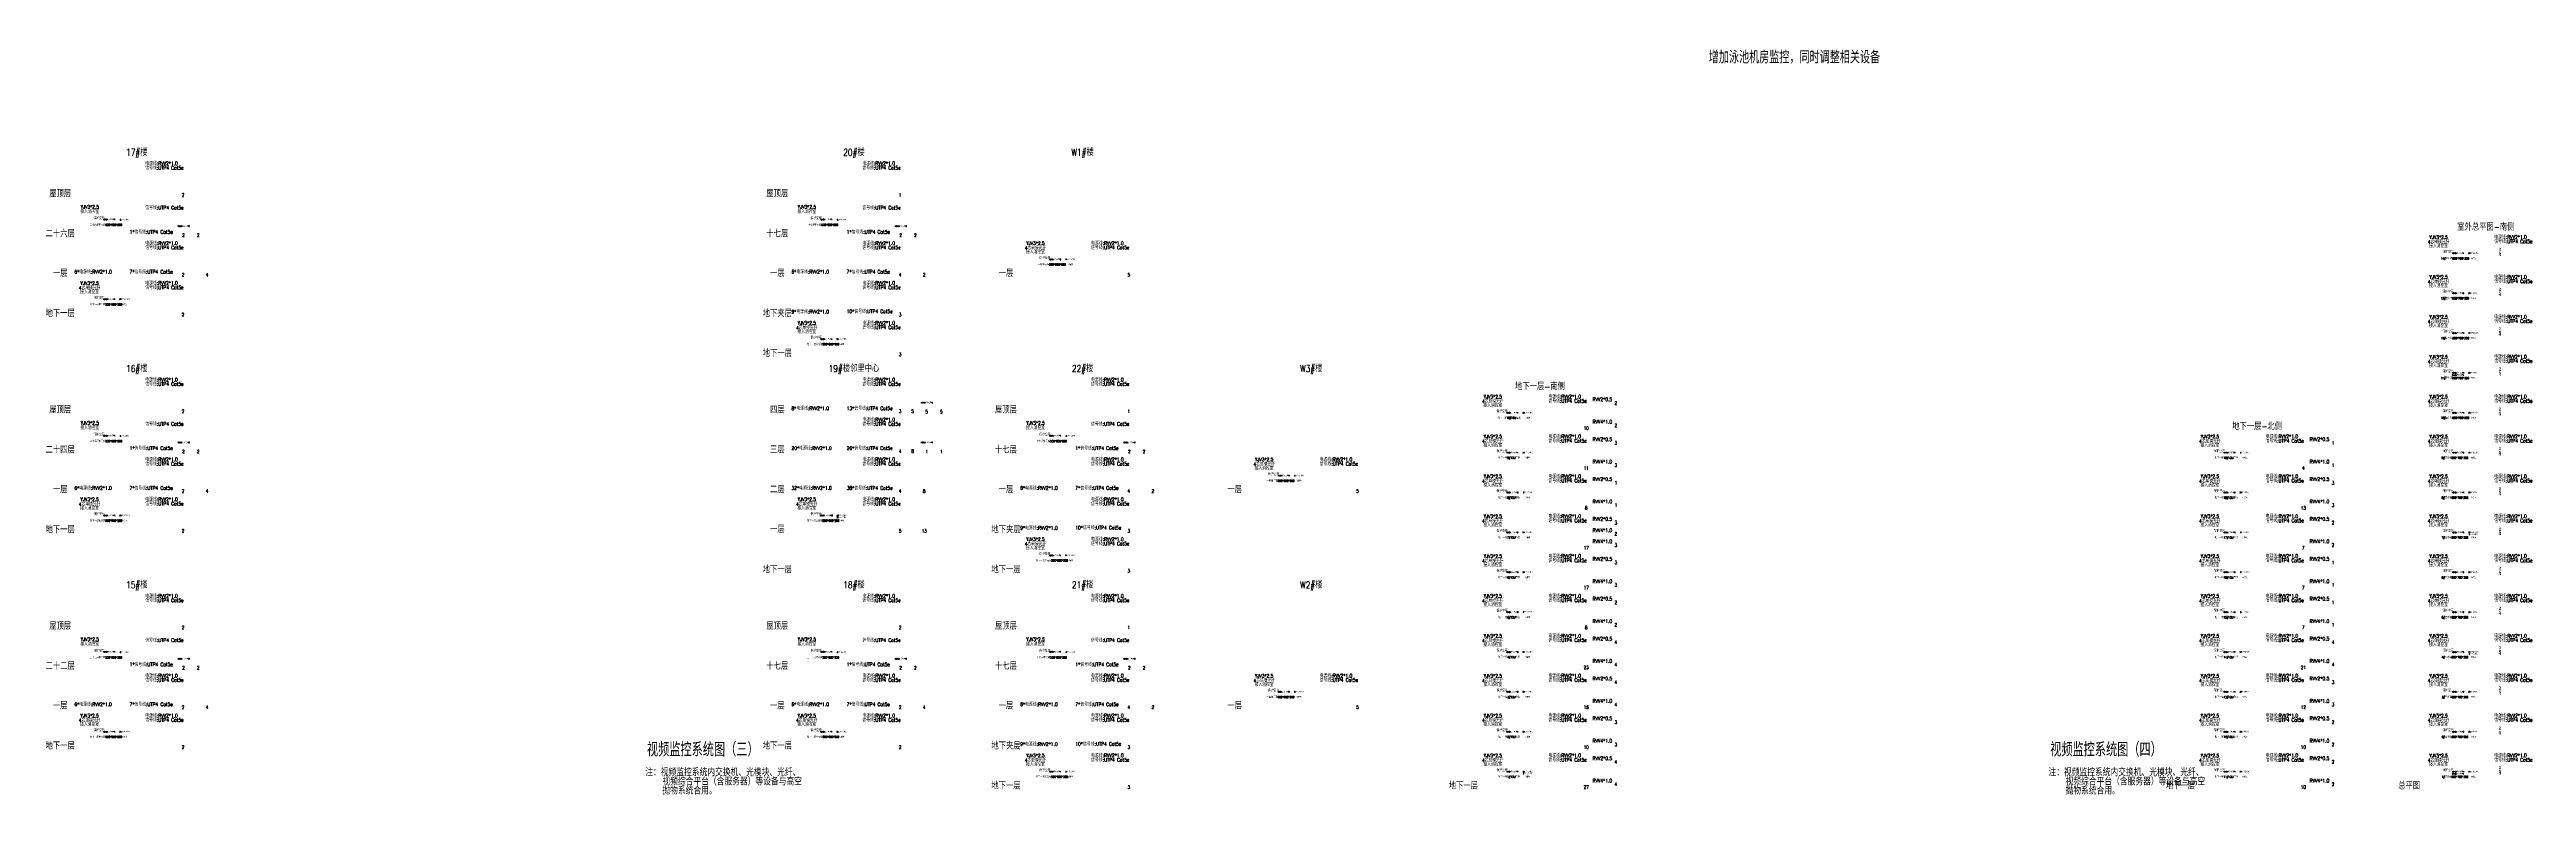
# Model space of a CAD drawing. Extents: x 2114868 to 5528286, y 1846921 to 2016792.
# Drawn here: x 2545058 to 2761413, y 1846921 to 1912030 of the extents above; entities that cross this region are included whole.
import ezdxf
from ezdxf.enums import TextEntityAlignment as Align

# ---------------------------------------------------------------- set-up
doc = ezdxf.new("R2010")
doc.units = 0
doc.header["$LTSCALE"] = 1000
doc.header["$MEASUREMENT"] = 0
for name, color, linetype in [('PUB_TITLE', 4, 'Continuous'), ('T-EQUP-LIST-PLAN', 3, 'Continuous'), ('智能化', 7, 'Continuous')]:
    doc.layers.add(name, color=color, linetype=linetype)
doc.layers.add('修改（不打印）', color=6, linetype='Continuous', plot=False)
doc.layers.add('弱电', color=7, linetype='Continuous', lineweight=13)
doc.styles.add('_TEL_DIM', font='SIMPLEX', dxfattribs={"width": 0.8, "height": 3.5, "bigfont": 'HZTXT'})
doc.styles.add('HZTXT', font='SIMPLEX.shx', dxfattribs={"width": 0.8, "height": 2500, "bigfont": 'HZTXT.shx'})

msp = doc.modelspace()

# ---------------------------------------------------------------- texts
at = {"layer": 'PUB_TITLE', "style": 'HZTXT', "width": 0.8}
for s, p in [('视频监控系统图（三）', (2597245, 1850241)), ('视频监控系统图（四）', (2719810, 1850241))]:
    msp.add_text(s, height=1218.8, dxfattribs=at).set_placement(p)
at = {"layer": 'T-EQUP-LIST-PLAN', "style": '_TEL_DIM', "width": 0.8}
for s, height, p in [('17#楼', 590, (2552684, 1903023)), ('20#楼', 590, (2615324, 1903023)), ('W1#楼', 590, (2635299, 1903023)), ('屋顶层', 590, (2545987, 1899485)), ('屋顶层', 590, (2608627, 1899485)), ('2', 295, (2556718, 1899313)), ('1', 295, (2619358, 1899313)), ('二十六层', 590, (2545987, 1896000)), ('2', 295, (2556756, 1895792)), ('2', 295, (2558044, 1895792)), ('十七层', 590, (2608627, 1896000)), ('2', 295, (2619397, 1895792)), ('2', 295, (2620684, 1895792)), ('室外总平图-南侧', 590, (2757863, 1896588)), ('一层', 590, (2545987, 1892515)), ('2', 295, (2556718, 1892343)), ('4', 295, (2558820, 1892343)), ('一层', 590, (2608627, 1892515)), ('4', 295, (2619358, 1892343)), ('2', 295, (2621460, 1892343)), ('一层', 590, (2628602, 1892515)), ('5', 295, (2639333, 1892343)), ('地下一层', 590, (2545987, 1889030)), ('2', 295, (2556718, 1888858)), ('地下夹层', 590, (2608627, 1889030)), ('3', 295, (2619358, 1888858)), ('16#楼', 590, (2552684, 1884123)), ('地下一层', 590, (2608627, 1885545)), ('19#楼邻里中心', 590, (2615324, 1884123)), ('3', 295, (2619358, 1885373)), ('22#楼', 590, (2635299, 1884123)), ('W3#楼', 590, (2655273, 1884123)), ('地下一层-南侧', 590, (2675248, 1882648)), ('屋顶层', 590, (2545987, 1880585)), ('2', 295, (2556718, 1880413)), ('四层', 590, (2608627, 1880585)), ('3', 295, (2619358, 1880413)), ('5', 295, (2620449, 1880413)), ('5', 295, (2621669, 1880377)), ('5', 295, (2622956, 1880377)), ('屋顶层', 590, (2628602, 1880585)), ('1', 295, (2639333, 1880413)), ('2', 295, (2681876, 1881131)), ('10', 295, (2679282, 1878938)), ('2', 295, (2681876, 1879179)), ('地下一层-北侧', 590, (2737889, 1879163)), ('二十四层', 590, (2545987, 1877100)), ('2', 295, (2556756, 1876892)), ('2', 295, (2558044, 1876892)), ('三层', 590, (2608627, 1877100)), ('4', 295, (2619358, 1876928)), ('8', 295, (2620449, 1876928)), ('1', 295, (2621669, 1876892)), ('1', 295, (2622956, 1876892)), ('十七层', 590, (2628602, 1877100)), ('2', 295, (2639371, 1876892)), ('2', 295, (2640659, 1876892)), ('3', 295, (2681876, 1877646)), ('3', 295, (2681876, 1875694)), ('1', 295, (2744516, 1877646)), ('1', 295, (2744516, 1875694)), ('一层', 590, (2545987, 1873615)), ('二层', 590, (2608627, 1873615)), ('一层', 590, (2628602, 1873615)), ('一层', 590, (2648577, 1873615)), ('11', 295, (2679282, 1875453)), ('1', 295, (2681876, 1874161)), ('4', 295, (2741922, 1875453)), ('3', 295, (2744516, 1874161)), ('2', 295, (2556718, 1873443)), ('4', 295, (2558820, 1873443)), ('4', 295, (2619358, 1873443)), ('8', 295, (2621460, 1873443)), ('4', 295, (2639333, 1873443)), ('2', 295, (2641435, 1873443)), ('5', 295, (2659307, 1873443)), ('8', 295, (2679282, 1871968)), ('1', 295, (2681876, 1872209)), ('13', 295, (2741922, 1871968)), ('3', 295, (2744516, 1872209)), ('地下一层', 590, (2545987, 1870130)), ('2', 295, (2556718, 1869958)), ('一层', 590, (2608627, 1870130)), ('5', 295, (2619358, 1869958)), ('13', 295, (2621460, 1869958)), ('地下夹层', 590, (2628602, 1870130)), ('3', 295, (2639333, 1869958)), ('3', 295, (2681876, 1870676)), ('2', 295, (2681876, 1869697)), ('2', 295, (2744516, 1870676)), ('17', 295, (2679282, 1868483)), ('3', 295, (2681876, 1868724)), ('3', 295, (2681876, 1867191)), ('7', 295, (2741922, 1868483)), ('2', 295, (2744516, 1868724)), ('1', 295, (2744516, 1867191)), ('15#楼', 590, (2552684, 1865223)), ('地下一层', 590, (2608627, 1866645)), ('18#楼', 590, (2615324, 1865223)), ('地下一层', 590, (2628602, 1866645)), ('21#楼', 590, (2635299, 1865223)), ('3', 295, (2639333, 1866473)), ('W2#楼', 590, (2655273, 1865223)), ('17', 295, (2679282, 1864998)), ('3', 295, (2681876, 1865239)), ('7', 295, (2741922, 1864998)), ('1', 295, (2744516, 1865239)), ('2', 295, (2681876, 1863706)), ('1', 295, (2744516, 1863706)), ('屋顶层', 590, (2545987, 1861685)), ('2', 295, (2556718, 1861513)), ('屋顶层', 590, (2608627, 1861685)), ('2', 295, (2619358, 1861513)), ('屋顶层', 590, (2628602, 1861685)), ('1', 295, (2639333, 1861513)), ('8', 295, (2679282, 1861513)), ('2', 295, (2681876, 1861754)), ('7', 295, (2741922, 1861513)), ('1', 295, (2744516, 1861754)), ('二十二层', 590, (2545987, 1858200)), ('十七层', 590, (2608627, 1858200)), ('十七层', 590, (2628602, 1858200)), ('4', 295, (2681876, 1860221)), ('4', 295, (2744516, 1860221)), ('2', 295, (2556756, 1857992)), ('2', 295, (2558044, 1857992)), ('2', 295, (2619397, 1857992)), ('2', 295, (2620684, 1857992)), ('2', 295, (2639371, 1857992)), ('2', 295, (2640659, 1857992)), ('23', 295, (2679282, 1858028)), ('4', 295, (2681876, 1858269)), ('4', 295, (2681876, 1856736)), ('21', 295, (2741922, 1858028)), ('4', 295, (2744516, 1858269)), ('3', 295, (2744516, 1856736)), ('一层', 590, (2545987, 1854715)), ('2', 295, (2556718, 1854543)), ('4', 295, (2558820, 1854543)), ('一层', 590, (2608627, 1854715)), ('2', 295, (2619358, 1854543)), ('4', 295, (2621460, 1854543)), ('一层', 590, (2628602, 1854715)), ('4', 295, (2639333, 1854543)), ('2', 295, (2641435, 1854543)), ('一层', 590, (2648577, 1854715)), ('5', 295, (2659307, 1854543)), ('16', 295, (2679282, 1854543)), ('4', 295, (2681876, 1854784)), ('12', 295, (2741922, 1854543)), ('3', 295, (2744516, 1854784)), ('3', 295, (2681876, 1853251)), ('2', 295, (2744516, 1853251)), ('地下一层', 590, (2545987, 1851230)), ('2', 295, (2556718, 1851058)), ('地下一层', 590, (2608627, 1851230)), ('2', 295, (2619358, 1851058)), ('地下夹层', 590, (2628602, 1851230)), ('3', 295, (2639333, 1851058)), ('10', 295, (2679282, 1851058)), ('3', 295, (2681876, 1851299)), ('4', 295, (2681876, 1849766)), ('10', 295, (2741922, 1851058)), ('2', 295, (2744516, 1851299)), ('2', 295, (2744516, 1849766)), ('地下一层', 590, (2628602, 1847745)), ('3', 295, (2639333, 1847573)), ('地下一层', 590, (2668551, 1847745)), ('27', 295, (2679282, 1847573)), ('4', 295, (2681876, 1847814)), ('地下一层', 590, (2731192, 1847745)), ('10', 295, (2741922, 1847573)), ('2', 295, (2744516, 1847814)), ('总平图', 590, (2751166, 1847745))]:
    msp.add_text(s, height=height, dxfattribs=at).set_placement(p, align=Align.MIDDLE)
at = {"layer": '修改（不打印）', "style": 'HZTXT', "width": 0.8}
msp.add_text('增加泳池机房监控，同时调整相关设备', height=1100.45, dxfattribs=at).set_placement((2689990, 1910811))
at = {"layer": '弱电', "color": 120, "style": '_TEL_DIM', "width": 0.8}
for s, p in [('器', (2758984, 1893992)), ('雷', (2758984, 1894216)), ('防', (2758984, 1894460)), ('雷', (2758984, 1890731)), ('防', (2758984, 1890975)), ('器', (2758984, 1890507)), ('器', (2758984, 1887022)), ('雷', (2758984, 1887246)), ('防', (2758984, 1887490)), ('器', (2758984, 1883537)), ('雷', (2758984, 1883761)), ('防', (2758984, 1884005)), ('器', (2758984, 1880052)), ('雷', (2758984, 1880276)), ('防', (2758984, 1880520)), ('器', (2758984, 1876567)), ('雷', (2758984, 1876791)), ('防', (2758984, 1877035)), ('防', (2758984, 1873550)), ('器', (2758984, 1873082)), ('雷', (2758984, 1873306)), ('器', (2758984, 1869597)), ('雷', (2758984, 1869821)), ('防', (2758984, 1870065)), ('器', (2758984, 1866112)), ('雷', (2758984, 1866336)), ('防', (2758984, 1866580)), ('器', (2758984, 1862627)), ('雷', (2758984, 1862851)), ('防', (2758984, 1863095)), ('器', (2758984, 1859142)), ('雷', (2758984, 1859366)), ('防', (2758984, 1859610)), ('防', (2758984, 1856125)), ('器', (2758984, 1855657)), ('雷', (2758984, 1855881)), ('器', (2758984, 1852172)), ('雷', (2758984, 1852396)), ('防', (2758984, 1852640)), ('器', (2758984, 1848687)), ('雷', (2758984, 1848911)), ('防', (2758984, 1849155))]:
    msp.add_text(s, height=209, dxfattribs=at).set_placement(p)
at = {"layer": '智能化', "color": 120, "style": '_TEL_DIM', "width": 0.8}
for s, height, p in [('信号线:UTP4 Cat5e', 313.59, (2553417, 1901536)), ('电源线:RVV2*1.0', 313.59, (2553417, 1901918)), ('信号线:UTP4 Cat5e', 313.59, (2616057, 1901536)), ('电源线:RVV2*1.0', 313.59, (2616057, 1901918)), ('信号线:UTP4 Cat5e', 313.59, (2553417, 1898051)), ('信号线:UTP4 Cat5e', 313.59, (2616057, 1898051)), ('1*信号线:UTP4 Cat5e', 313.59, (2552045, 1895932)), ('电源线:RVV2*1.0', 313.59, (2553417, 1894948)), ('1*信号线:UTP4 Cat5e', 313.59, (2614685, 1895932)), ('电源线:RVV2*1.0', 313.59, (2616057, 1894948)), ('电源线:RVV2*1.0', 313.59, (2636032, 1894948)), ('信号线:UTP4 Cat5e', 313.59, (2758596, 1895101)), ('电源线:RVV2*1.0', 313.59, (2758596, 1895483)), ('信号线:UTP4 Cat5e', 313.59, (2553417, 1894566)), ('信号线:UTP4 Cat5e', 313.59, (2616057, 1894566)), ('信号线:UTP4 Cat5e', 313.59, (2636032, 1894566)), ('6*电源线:RVV2*1.0', 313.59, (2547225, 1892447)), ('7*信号线:UTP4 Cat5e', 313.59, (2552045, 1892447)), ('信号线:UTP4 Cat5e', 313.59, (2553417, 1891081)), ('电源线:RVV2*1.0', 313.59, (2553417, 1891463)), ('6*电源线:RVV2*1.0', 313.59, (2609865, 1892447)), ('7*信号线:UTP4 Cat5e', 313.59, (2614685, 1892447)), ('信号线:UTP4 Cat5e', 313.59, (2616057, 1891081)), ('电源线:RVV2*1.0', 313.59, (2616057, 1891463)), ('信号线:UTP4 Cat5e', 313.59, (2758596, 1891616)), ('电源线:RVV2*1.0', 313.59, (2758596, 1891998)), ('9*电源线:RVV2*1.0', 313.59, (2609865, 1888962)), ('10*信号线:UTP4 Cat5e', 313.59, (2614685, 1888987)), ('电源线:RVV2*1.0', 313.59, (2758596, 1888513)), ('信号线:UTP4 Cat5e', 313.59, (2616057, 1887596)), ('电源线:RVV2*1.0', 313.59, (2616057, 1887978)), ('信号线:UTP4 Cat5e', 313.59, (2758596, 1888131)), ('信号线:UTP4 Cat5e', 313.59, (2758596, 1884646)), ('电源线:RVV2*1.0', 313.59, (2758596, 1885028)), ('信号线:UTP4 Cat5e', 313.59, (2553417, 1882636)), ('电源线:RVV2*1.0', 313.59, (2553417, 1883018)), ('信号线:UTP4 Cat5e', 313.59, (2616057, 1882636)), ('电源线:RVV2*1.0', 313.59, (2616057, 1883018)), ('信号线:UTP4 Cat5e', 313.59, (2636032, 1882636)), ('电源线:RVV2*1.0', 313.59, (2636032, 1883018)), ('8*电源线:RVV2*1.0', 313.59, (2609865, 1880517)), ('13*信号线:UTP4 Cat5e', 313.59, (2614685, 1880517)), ('信号线:UTP4 Cat5e', 313.59, (2675981, 1881161)), ('电源线:RVV2*1.0', 313.59, (2675981, 1881543)), ('RVV2*0.5', 313.6, (2679843, 1881294)), ('信号线:UTP4 Cat5e', 313.59, (2758596, 1881161)), ('电源线:RVV2*1.0', 313.59, (2758596, 1881543)), ('信号线:UTP4 Cat5e', 313.59, (2553417, 1879151)), ('信号线:UTP4 Cat5e', 313.59, (2616057, 1879151)), ('电源线:RVV2*1.0', 313.59, (2616057, 1879533)), ('信号线:UTP4 Cat5e', 313.59, (2636032, 1879151)), ('信号线:UTP4 Cat5e', 313.59, (2675981, 1877676)), ('电源线:RVV2*1.0', 313.59, (2675981, 1878058)), ('RVV4*1.0', 313.6, (2679843, 1879338)), ('RVV2*0.5', 313.6, (2679843, 1877809)), ('信号线:UTP4 Cat5e', 313.59, (2738622, 1877676)), ('电源线:RVV2*1.0', 313.59, (2738622, 1878058)), ('RVV2*0.5', 313.6, (2742484, 1877809)), ('信号线:UTP4 Cat5e', 313.59, (2758596, 1877676)), ('电源线:RVV2*1.0', 313.59, (2758596, 1878058)), ('1*信号线:UTP4 Cat5e', 313.59, (2552045, 1877032)), ('信号线:UTP4 Cat5e', 313.59, (2553417, 1875666)), ('电源线:RVV2*1.0', 313.59, (2553417, 1876048)), ('20*电源线:RVV2*1.0', 313.59, (2609865, 1877032)), ('26*信号线:UTP4 Cat5e', 313.59, (2614685, 1877032)), ('信号线:UTP4 Cat5e', 313.59, (2616057, 1875666)), ('电源线:RVV2*1.0', 313.59, (2616057, 1876048)), ('1*信号线:UTP4 Cat5e', 313.59, (2634660, 1877032)), ('信号线:UTP4 Cat5e', 313.59, (2636032, 1875666)), ('电源线:RVV2*1.0', 313.59, (2636032, 1876048)), ('信号线:UTP4 Cat5e', 313.59, (2656007, 1875666)), ('电源线:RVV2*1.0', 313.59, (2656007, 1876048)), ('RVV4*1.0', 313.6, (2679843, 1875853)), ('RVV4*1.0', 313.6, (2742484, 1875853)), ('6*电源线:RVV2*1.0', 313.59, (2547225, 1873547)), ('7*信号线:UTP4 Cat5e', 313.59, (2552045, 1873547)), ('32*电源线:RVV2*1.0', 313.59, (2609865, 1873547)), ('38*信号线:UTP4 Cat5e', 313.59, (2614685, 1873547)), ('6*电源线:RVV2*1.0', 313.59, (2629840, 1873547)), ('7*信号线:UTP4 Cat5e', 313.59, (2634660, 1873547)), ('信号线:UTP4 Cat5e', 313.59, (2675981, 1874191)), ('电源线:RVV2*1.0', 313.59, (2675981, 1874573)), ('RVV2*0.5', 313.6, (2679843, 1874324)), ('信号线:UTP4 Cat5e', 313.59, (2738622, 1874191)), ('电源线:RVV2*1.0', 313.59, (2738622, 1874573)), ('RVV2*0.5', 313.6, (2742484, 1874324)), ('信号线:UTP4 Cat5e', 313.59, (2758596, 1874191)), ('电源线:RVV2*1.0', 313.59, (2758596, 1874573)), ('信号线:UTP4 Cat5e', 313.59, (2553417, 1872181)), ('电源线:RVV2*1.0', 313.59, (2553417, 1872563)), ('信号线:UTP4 Cat5e', 313.59, (2616057, 1872181)), ('电源线:RVV2*1.0', 313.59, (2616057, 1872563)), ('信号线:UTP4 Cat5e', 313.59, (2636032, 1872181)), ('电源线:RVV2*1.0', 313.59, (2636032, 1872563)), ('RVV4*1.0', 313.6, (2679843, 1872368)), ('RVV4*1.0', 313.6, (2742484, 1872368)), ('9*电源线:RVV2*1.0', 313.59, (2629840, 1870062)), ('10*信号线:UTP4 Cat5e', 313.59, (2634660, 1870087)), ('电源线:RVV2*1.0', 313.59, (2636032, 1869078)), ('信号线:UTP4 Cat5e', 313.59, (2675981, 1870706)), ('电源线:RVV2*1.0', 313.59, (2675981, 1871088)), ('RVV2*0.5', 313.6, (2679843, 1870839)), ('RVV4*1.0', 313.6, (2679843, 1869860)), ('信号线:UTP4 Cat5e', 313.59, (2738622, 1870706)), ('电源线:RVV2*1.0', 313.59, (2738622, 1871088)), ('RVV2*0.5', 313.6, (2742484, 1870839)), ('信号线:UTP4 Cat5e', 313.59, (2758596, 1870706)), ('电源线:RVV2*1.0', 313.59, (2758596, 1871088)), ('信号线:UTP4 Cat5e', 313.59, (2636032, 1868696)), ('信号线:UTP4 Cat5e', 313.59, (2675981, 1867221)), ('电源线:RVV2*1.0', 313.59, (2675981, 1867603)), ('RVV4*1.0', 313.6, (2679843, 1868883)), ('RVV2*0.5', 313.6, (2679843, 1867354)), ('信号线:UTP4 Cat5e', 313.59, (2738622, 1867221)), ('电源线:RVV2*1.0', 313.59, (2738622, 1867603)), ('RVV4*1.0', 313.6, (2742484, 1868883)), ('RVV2*0.5', 313.6, (2742484, 1867354)), ('信号线:UTP4 Cat5e', 313.59, (2758596, 1867221)), ('电源线:RVV2*1.0', 313.59, (2758596, 1867603)), ('RVV4*1.0', 313.6, (2679843, 1865398)), ('RVV4*1.0', 313.6, (2742484, 1865398)), ('信号线:UTP4 Cat5e', 313.59, (2553417, 1863736)), ('电源线:RVV2*1.0', 313.59, (2553417, 1864118)), ('信号线:UTP4 Cat5e', 313.59, (2616057, 1863736)), ('电源线:RVV2*1.0', 313.59, (2616057, 1864118)), ('信号线:UTP4 Cat5e', 313.59, (2636032, 1863736)), ('电源线:RVV2*1.0', 313.59, (2636032, 1864118)), ('信号线:UTP4 Cat5e', 313.59, (2675981, 1863736)), ('电源线:RVV2*1.0', 313.59, (2675981, 1864118)), ('RVV2*0.5', 313.6, (2679843, 1863869)), ('信号线:UTP4 Cat5e', 313.59, (2738622, 1863736)), ('电源线:RVV2*1.0', 313.59, (2738622, 1864118)), ('RVV2*0.5', 313.6, (2742484, 1863869)), ('信号线:UTP4 Cat5e', 313.59, (2758596, 1863736)), ('电源线:RVV2*1.0', 313.59, (2758596, 1864118)), ('电源线:RVV2*1.0', 313.59, (2675981, 1860633)), ('RVV4*1.0', 313.6, (2679843, 1861913)), ('RVV2*0.5', 313.6, (2679843, 1860384)), ('电源线:RVV2*1.0', 313.59, (2738622, 1860633)), ('RVV4*1.0', 313.6, (2742484, 1861913)), ('RVV2*0.5', 313.6, (2742484, 1860384)), ('电源线:RVV2*1.0', 313.59, (2758596, 1860633)), ('信号线:UTP4 Cat5e', 313.59, (2553417, 1860251)), ('信号线:UTP4 Cat5e', 313.59, (2616057, 1860251)), ('信号线:UTP4 Cat5e', 313.59, (2636032, 1860251)), ('信号线:UTP4 Cat5e', 313.59, (2675981, 1860251)), ('RVV4*1.0', 313.6, (2679843, 1858428)), ('信号线:UTP4 Cat5e', 313.59, (2738622, 1860251)), ('RVV4*1.0', 313.6, (2742484, 1858428)), ('信号线:UTP4 Cat5e', 313.59, (2758596, 1860251)), ('1*信号线:UTP4 Cat5e', 313.59, (2552045, 1858132)), ('信号线:UTP4 Cat5e', 313.59, (2553417, 1856766)), ('电源线:RVV2*1.0', 313.59, (2553417, 1857148)), ('1*信号线:UTP4 Cat5e', 313.59, (2614685, 1858132)), ('信号线:UTP4 Cat5e', 313.59, (2616057, 1856766)), ('电源线:RVV2*1.0', 313.59, (2616057, 1857148)), ('1*信号线:UTP4 Cat5e', 313.59, (2634660, 1858132)), ('信号线:UTP4 Cat5e', 313.59, (2636032, 1856766)), ('电源线:RVV2*1.0', 313.59, (2636032, 1857148)), ('信号线:UTP4 Cat5e', 313.59, (2656007, 1856766)), ('电源线:RVV2*1.0', 313.59, (2656007, 1857148)), ('信号线:UTP4 Cat5e', 313.59, (2675981, 1856766)), ('电源线:RVV2*1.0', 313.59, (2675981, 1857148)), ('RVV2*0.5', 313.6, (2679843, 1856899)), ('信号线:UTP4 Cat5e', 313.59, (2738622, 1856766)), ('电源线:RVV2*1.0', 313.59, (2738622, 1857148)), ('RVV2*0.5', 313.6, (2742484, 1856899)), ('信号线:UTP4 Cat5e', 313.59, (2758596, 1856766)), ('电源线:RVV2*1.0', 313.59, (2758596, 1857148)), ('6*电源线:RVV2*1.0', 313.59, (2547225, 1854647)), ('7*信号线:UTP4 Cat5e', 313.59, (2552045, 1854647)), ('6*电源线:RVV2*1.0', 313.59, (2609865, 1854647)), ('7*信号线:UTP4 Cat5e', 313.59, (2614685, 1854647)), ('6*电源线:RVV2*1.0', 313.59, (2629840, 1854647)), ('7*信号线:UTP4 Cat5e', 313.59, (2634660, 1854647)), ('RVV4*1.0', 313.6, (2679843, 1854943)), ('RVV4*1.0', 313.6, (2742484, 1854943)), ('信号线:UTP4 Cat5e', 313.59, (2553417, 1853281)), ('电源线:RVV2*1.0', 313.59, (2553417, 1853663)), ('信号线:UTP4 Cat5e', 313.59, (2616057, 1853281)), ('电源线:RVV2*1.0', 313.59, (2616057, 1853663)), ('信号线:UTP4 Cat5e', 313.59, (2636032, 1853281)), ('电源线:RVV2*1.0', 313.59, (2636032, 1853663)), ('信号线:UTP4 Cat5e', 313.59, (2675981, 1853281)), ('电源线:RVV2*1.0', 313.59, (2675981, 1853663)), ('RVV2*0.5', 313.6, (2679843, 1853414)), ('信号线:UTP4 Cat5e', 313.59, (2738622, 1853281)), ('电源线:RVV2*1.0', 313.59, (2738622, 1853663)), ('RVV2*0.5', 313.6, (2742484, 1853414)), ('信号线:UTP4 Cat5e', 313.59, (2758596, 1853281)), ('电源线:RVV2*1.0', 313.59, (2758596, 1853663)), ('9*电源线:RVV2*1.0', 313.59, (2629840, 1851162)), ('10*信号线:UTP4 Cat5e', 313.59, (2634660, 1851187)), ('信号线:UTP4 Cat5e', 313.59, (2636032, 1849796)), ('电源线:RVV2*1.0', 313.59, (2636032, 1850178)), ('信号线:UTP4 Cat5e', 313.59, (2675981, 1849796)), ('电源线:RVV2*1.0', 313.59, (2675981, 1850178)), ('RVV4*1.0', 313.6, (2679843, 1851458)), ('RVV2*0.5', 313.6, (2679843, 1849929)), ('信号线:UTP4 Cat5e', 313.59, (2738622, 1849796)), ('电源线:RVV2*1.0', 313.59, (2738622, 1850178)), ('RVV4*1.0', 313.6, (2742484, 1851458)), ('RVV2*0.5', 313.6, (2742484, 1849929)), ('信号线:UTP4 Cat5e', 313.59, (2758596, 1849796)), ('电源线:RVV2*1.0', 313.59, (2758596, 1850178)), ('RVV4*1.0', 313.6, (2679843, 1847973)), ('RVV4*1.0', 313.6, (2742484, 1847973))]:
    msp.add_text(s, height=height, dxfattribs=at).set_placement(p)
at = {"layer": '智能化', "color": 2, "linetype": 'ByBlock', "style": '_TEL_DIM', "width": 0.8}
for s, height, p in [('YJV3*2.5', 303.5, (2548569, 1898283)), ('接入消控室', 303.5, (2548569, 1897870)), ('YJV3*2.5', 303.5, (2611209, 1898283)), ('接入消控室', 303.5, (2611209, 1897870)), ('二十六层单元箱500*600*200', 180, (2549988, 1896700)), ('12V5A开关电源*1', 112.5, (2550260, 1897177)), ('8口千兆交换机', 108, (2551603, 1897153)), ('12V5A开关电源*2', 112.5, (2556770, 1896580)), ('十七层单元箱500*600*200', 180, (2612628, 1896700)), ('12V5A开关电源*1', 112.5, (2612900, 1897177)), ('8口千兆交换机', 108, (2614243, 1897153)), ('12V5A开关电源*2', 112.5, (2619411, 1896580)), ('YJV3*2.5', 303.5, (2753737, 1895632)), ('4芯单模光纤', 303.5, (2753737, 1895216)), ('YJV3*2.5', 303.5, (2631172, 1895097)), ('4芯单模光纤', 303.5, (2631172, 1894681)), ('接入消控室', 303.5, (2631172, 1894332)), ('一层单元箱500*600*200', 180, (2632603, 1893236)), ('12V5A开关电源*2', 112.5, (2632875, 1893686)), ('8口千兆交换机', 108, (2634218, 1893689)), ('光模块', 135, (2634218, 1893236)), ('接入消控室', 303.5, (2753737, 1894867)), ('14#室外箱600*700*350', 180, (2755167, 1893771)), ('12V5A开关电源*1', 112.5, (2755439, 1894221)), ('24口千兆交换机', 108, (2756782, 1894224)), ('光模块', 135, (2756783, 1893771)), ('YJV3*2.5', 303.5, (2548557, 1891612)), ('4芯单模光纤', 303.5, (2548557, 1891196)), ('接入消控室', 303.5, (2548557, 1890847)), ('YJV3*2.5', 303.5, (2753737, 1892147)), ('4芯单模光纤', 303.5, (2753737, 1891731)), ('接入消控室', 303.5, (2753737, 1891382)), ('地下一层单元箱500*600*200', 180, (2549988, 1889751)), ('12V5A开关电源*1', 112.5, (2550260, 1890201)), ('24口千兆交换机', 108, (2551603, 1890204)), ('光模块', 135, (2551603, 1889751)), ('YJV3*2.5', 303.5, (2753737, 1888662)), ('13#室外箱600*700*350', 180, (2755167, 1890286)), ('12V5A开关电源*3', 112.5, (2755439, 1890736)), ('24口千兆交换机', 108, (2756782, 1890739)), ('光模块', 135, (2756783, 1890286)), ('YJV3*2.5', 303.5, (2611198, 1888127)), ('4芯单模光纤', 303.5, (2611198, 1887711)), ('接入消控室', 303.5, (2611198, 1887362)), ('12V5A开关电源*4', 112.5, (2612900, 1886716)), ('24口千兆交换机', 108, (2614243, 1886719)), ('4芯单模光纤', 303.5, (2753737, 1888246)), ('接入消控室', 303.5, (2753737, 1887897)), ('12#室外箱600*700*350', 180, (2755167, 1886801)), ('12V5A开关电源*4', 112.5, (2755439, 1887251)), ('24口千兆交换机', 108, (2756782, 1887254)), ('光模块', 135, (2756783, 1886801)), ('地下一层单元箱500*600*200', 180, (2612628, 1886266)), ('光模块', 135, (2614244, 1886266)), ('YJV3*2.5', 303.5, (2753737, 1885177)), ('4芯单模光纤', 303.5, (2753737, 1884761)), ('接入消控室', 303.5, (2753737, 1884412)), ('11#室外箱600*700*350', 180, (2755167, 1883316)), ('24V5A开关电源*1', 112.5, (2755439, 1883580)), ('12V5A开关电源*4', 112.5, (2755439, 1883766)), ('24口千兆交换机', 108, (2756782, 1883769)), ('光模块', 135, (2756783, 1883316)), ('12V5A开关电源*5', 112.5, (2621683, 1881165)), ('YJV3*2.5', 303.5, (2671122, 1881692)), ('4芯单模光纤', 303.5, (2671122, 1881276)), ('接入消控室', 303.5, (2671122, 1880927)), ('12V5A开关电源*4', 112.5, (2672824, 1880281)), ('24口千兆交换机', 108, (2674167, 1880284)), ('YJV3*2.5', 303.5, (2753737, 1881692)), ('4芯单模光纤', 303.5, (2753737, 1881276)), ('接入消控室', 303.5, (2753737, 1880927)), ('12V5A开关电源*4', 112.5, (2755439, 1880281)), ('24口千兆交换机', 108, (2756782, 1880284)), ('YJV3*2.5', 303.5, (2548569, 1879383)), ('接入消控室', 303.5, (2548569, 1878970)), ('12V5A开关电源*1', 112.5, (2550260, 1878277)), ('8口千兆交换机', 108, (2551603, 1878253)), ('YJV3*2.5', 303.5, (2631184, 1879383)), ('接入消控室', 303.5, (2631184, 1878970)), ('12V5A开关电源*1', 112.5, (2632875, 1878277)), ('8口千兆交换机', 108, (2634218, 1878253)), ('YJV3*2.5', 303.5, (2671122, 1878207)), ('4芯单模光纤', 303.5, (2671122, 1877791)), ('地下一层10#12U墙柜', 180, (2672552, 1879831)), ('光模块', 135, (2674168, 1879831)), ('YJV3*2.5', 303.5, (2733762, 1878207)), ('4芯单模光纤', 303.5, (2733762, 1877791)), ('YJV3*2.5', 303.5, (2753737, 1878207)), ('4芯单模光纤', 303.5, (2753737, 1877791)), ('10#室外箱600*700*350', 180, (2755167, 1879831)), ('光模块', 135, (2756783, 1879831)), ('二十四层单元箱500*600*200', 180, (2549988, 1877800)), ('12V5A开关电源*2', 112.5, (2556770, 1877680)), ('12V5A开关电源*1', 112.5, (2621683, 1877680)), ('十七层单元箱500*600*200', 180, (2632603, 1877800)), ('12V5A开关电源*2', 112.5, (2639385, 1877680)), ('YJV3*2.5', 303.5, (2651147, 1876197)), ('4芯单模光纤', 303.5, (2651147, 1875781)), ('接入消控室', 303.5, (2671122, 1877442)), ('地下一层9#12U墙柜', 180, (2672552, 1876346)), ('12V5A开关电源*4', 112.5, (2672824, 1876796)), ('24口千兆交换机', 108, (2674167, 1876799)), ('光模块', 135, (2674168, 1876346)), ('接入消控室', 303.5, (2733762, 1877442)), ('地下一层19#12U墙柜', 180, (2735193, 1876346)), ('12V5A开关电源*2', 112.5, (2735465, 1876796)), ('8口千兆交换机', 108, (2736807, 1876799)), ('光模块', 135, (2736808, 1876346)), ('接入消控室', 303.5, (2753737, 1877442)), ('9#室外箱600*700*350', 180, (2755167, 1876346)), ('12V5A开关电源*2', 112.5, (2755439, 1876796)), ('24口千兆交换机', 108, (2756782, 1876799)), ('光模块', 135, (2756783, 1876346)), ('接入消控室', 303.5, (2651147, 1875432)), ('一层单元箱500*600*200', 180, (2652578, 1874336)), ('12V5A开关电源*2', 112.5, (2652850, 1874786)), ('8口千兆交换机', 108, (2654192, 1874789)), ('光模块', 135, (2654193, 1874336)), ('YJV3*2.5', 303.5, (2671122, 1874722)), ('4芯单模光纤', 303.5, (2671122, 1874306)), ('接入消控室', 303.5, (2671122, 1873957)), ('YJV3*2.5', 303.5, (2733762, 1874722)), ('4芯单模光纤', 303.5, (2733762, 1874306)), ('接入消控室', 303.5, (2733762, 1873957)), ('YJV3*2.5', 303.5, (2753737, 1874722)), ('4芯单模光纤', 303.5, (2753737, 1874306)), ('接入消控室', 303.5, (2753737, 1873957)), ('YJV3*2.5', 303.5, (2548557, 1872712)), ('4芯单模光纤', 303.5, (2548557, 1872296)), ('接入消控室', 303.5, (2548557, 1871947)), ('YJV3*2.5', 303.5, (2611198, 1872712)), ('4芯单模光纤', 303.5, (2611198, 1872296)), ('接入消控室', 303.5, (2611198, 1871947)), ('地下一层8#12U墙柜', 180, (2672552, 1872861)), ('12V5A开关电源*3', 112.5, (2672824, 1873311)), ('8口千兆交换机', 108, (2674167, 1873314)), ('光模块', 135, (2674168, 1872861)), ('地下一层18#12U墙柜', 180, (2735193, 1872861)), ('12V5A开关电源*5', 112.5, (2735465, 1873311)), ('24口千兆交换机', 108, (2736807, 1873314)), ('光模块', 135, (2736808, 1872861)), ('8#室外箱600*700*350', 180, (2755167, 1872861)), ('12V5A开关电源*4', 112.5, (2755439, 1873311)), ('24口千兆交换机', 108, (2756782, 1873314)), ('光模块', 135, (2756783, 1872861)), ('地下一层单元箱500*600*200', 180, (2549988, 1870851)), ('12V5A开关电源*1', 112.5, (2550260, 1871301)), ('24口千兆交换机', 108, (2551603, 1871304)), ('光模块', 135, (2551603, 1870851)), ('地下一层单元箱500*600*200', 180, (2612628, 1870851)), ('12V5A开关电源*19', 112.5, (2612900, 1871301)), ('48口千兆交换机', 108, (2614243, 1871304)), ('24口千兆交换机', 108, (2614243, 1871133)), ('光模块', 135, (2614244, 1870851)), ('YJV3*2.5', 303.5, (2631172, 1869227)), ('YJV3*2.5', 303.5, (2671122, 1871237)), ('4芯单模光纤', 303.5, (2671122, 1870821)), ('接入消控室', 303.5, (2671122, 1870472)), ('地下一层7#12U墙柜', 180, (2672552, 1869376)), ('12V5A开关电源*6', 112.5, (2672824, 1869826)), ('24口千兆交换机', 108, (2674167, 1869829)), ('光模块', 135, (2674168, 1869376)), ('YJV3*2.5', 303.5, (2733762, 1871237)), ('4芯单模光纤', 303.5, (2733762, 1870821)), ('接入消控室', 303.5, (2733762, 1870472)), ('地下一层17#12U墙柜', 180, (2735193, 1869376)), ('12V5A开关电源*3', 112.5, (2735465, 1869826)), ('8口千兆交换机', 108, (2736807, 1869829)), ('光模块', 135, (2736808, 1869376)), ('YJV3*2.5', 303.5, (2753737, 1871237)), ('4芯单模光纤', 303.5, (2753737, 1870821)), ('接入消控室', 303.5, (2753737, 1870472)), ('7#室外箱600*700*350', 180, (2755167, 1869376)), ('12V5A开关电源*5', 112.5, (2755439, 1869826)), ('24口千兆交换机', 108, (2756782, 1869829)), ('8口千兆交换机', 108, (2756782, 1869658)), ('光模块', 135, (2756783, 1869376)), ('4芯单模光纤', 303.5, (2631172, 1868811)), ('接入消控室', 303.5, (2631172, 1868462)), ('地下一层单元箱500*600*200', 180, (2632603, 1867366)), ('12V5A开关电源*4', 112.5, (2632875, 1867816)), ('24口千兆交换机', 108, (2634218, 1867819)), ('光模块', 135, (2634218, 1867366)), ('YJV3*2.5', 303.5, (2671122, 1867752)), ('4芯单模光纤', 303.5, (2671122, 1867336)), ('接入消控室', 303.5, (2671122, 1866987)), ('YJV3*2.5', 303.5, (2733762, 1867752)), ('4芯单模光纤', 303.5, (2733762, 1867336)), ('接入消控室', 303.5, (2733762, 1866987)), ('YJV3*2.5', 303.5, (2753737, 1867752)), ('4芯单模光纤', 303.5, (2753737, 1867336)), ('接入消控室', 303.5, (2753737, 1866987)), ('地下一层6#12U墙柜', 180, (2672552, 1865891)), ('12V5A开关电源*6', 112.5, (2672824, 1866341)), ('24口千兆交换机', 108, (2674167, 1866344)), ('光模块', 135, (2674168, 1865891)), ('地下一层16#12U墙柜', 180, (2735193, 1865891)), ('12V5A开关电源*3', 112.5, (2735465, 1866341)), ('8口千兆交换机', 108, (2736807, 1866344)), ('光模块', 135, (2736808, 1865891)), ('6#室外箱600*700*350', 180, (2755167, 1865891)), ('12V5A开关电源*3', 112.5, (2755439, 1866341)), ('24口千兆交换机', 108, (2756782, 1866344)), ('光模块', 135, (2756783, 1865891)), ('YJV3*2.5', 303.5, (2671122, 1864267)), ('4芯单模光纤', 303.5, (2671122, 1863851)), ('接入消控室', 303.5, (2671122, 1863502)), ('12V5A开关电源*3', 112.5, (2672824, 1862856)), ('8口千兆交换机', 108, (2674167, 1862881)), ('YJV3*2.5', 303.5, (2733762, 1864267)), ('4芯单模光纤', 303.5, (2733762, 1863851)), ('接入消控室', 303.5, (2733762, 1863502)), ('12V5A开关电源*3', 112.5, (2735465, 1862856)), ('8口千兆交换机', 108, (2736807, 1862859)), ('YJV3*2.5', 303.5, (2753737, 1864267)), ('4芯单模光纤', 303.5, (2753737, 1863851)), ('接入消控室', 303.5, (2753737, 1863502)), ('12V5A开关电源*2', 112.5, (2755439, 1862856)), ('24口千兆交换机', 108, (2756782, 1862859)), ('YJV3*2.5', 303.5, (2671122, 1860782)), ('地下一层5#12U墙柜', 180, (2672552, 1862406)), ('光模块', 135, (2674168, 1862406)), ('YJV3*2.5', 303.5, (2733762, 1860782)), ('地下一层15#12U墙柜', 180, (2735193, 1862406)), ('光模块', 135, (2736808, 1862406)), ('YJV3*2.5', 303.5, (2753737, 1860782)), ('5#室外箱600*700*350', 180, (2755167, 1862406)), ('光模块', 135, (2756783, 1862406)), ('YJV3*2.5', 303.5, (2548569, 1860483)), ('接入消控室', 303.5, (2548569, 1860070)), ('二十二层单元箱500*600*200', 180, (2549988, 1858900)), ('12V5A开关电源*1', 112.5, (2550260, 1859377)), ('8口千兆交换机', 108, (2551603, 1859353)), ('12V5A开关电源*2', 112.5, (2556770, 1858780)), ('YJV3*2.5', 303.5, (2611209, 1860483)), ('接入消控室', 303.5, (2611209, 1860070)), ('二十六层单元箱500*600*200', 180, (2612628, 1858900)), ('12V5A开关电源*1', 112.5, (2612900, 1859377)), ('8口千兆交换机', 108, (2614243, 1859353)), ('12V5A开关电源*2', 112.5, (2619411, 1858780)), ('YJV3*2.5', 303.5, (2631184, 1860483)), ('接入消控室', 303.5, (2631184, 1860070)), ('十七层单元箱500*600*200', 180, (2632603, 1858900)), ('12V5A开关电源*1', 112.5, (2632875, 1859377)), ('8口千兆交换机', 108, (2634218, 1859353)), ('12V5A开关电源*2', 112.5, (2639385, 1858780)), ('4芯单模光纤', 303.5, (2671122, 1860366)), ('接入消控室', 303.5, (2671122, 1860017)), ('地下一层4#12U墙柜', 180, (2672552, 1858921)), ('12V5A开关电源*8', 112.5, (2672824, 1859371)), ('24口千兆交换机', 108, (2674167, 1859374)), ('光模块', 135, (2674168, 1858921)), ('4芯单模光纤', 303.5, (2733762, 1860366)), ('接入消控室', 303.5, (2733762, 1860017)), ('地下一层14#12U墙柜', 180, (2735193, 1858921)), ('12V5A开关电源*7', 112.5, (2735465, 1859371)), ('24口千兆交换机', 108, (2736807, 1859374)), ('光模块', 135, (2736808, 1858921)), ('4芯单模光纤', 303.5, (2753737, 1860366)), ('接入消控室', 303.5, (2753737, 1860017)), ('4#室外箱600*700*350', 180, (2755167, 1858921)), ('12V5A开关电源*5', 112.5, (2755439, 1859371)), ('24口千兆交换机', 108, (2756782, 1859374)), ('8口千兆交换机', 108, (2756782, 1859203)), ('光模块', 135, (2756783, 1858921)), ('YJV3*2.5', 303.5, (2651147, 1857297)), ('4芯单模光纤', 303.5, (2651147, 1856881)), ('接入消控室', 303.5, (2651147, 1856532)), ('YJV3*2.5', 303.5, (2671122, 1857297)), ('4芯单模光纤', 303.5, (2671122, 1856881)), ('接入消控室', 303.5, (2671122, 1856532)), ('YJV3*2.5', 303.5, (2733762, 1857297)), ('4芯单模光纤', 303.5, (2733762, 1856881)), ('接入消控室', 303.5, (2733762, 1856532)), ('YJV3*2.5', 303.5, (2753737, 1857297)), ('4芯单模光纤', 303.5, (2753737, 1856881)), ('接入消控室', 303.5, (2753737, 1856532)), ('一层单元箱500*600*200', 180, (2652578, 1855436)), ('12V5A开关电源*2', 112.5, (2652850, 1855886)), ('8口千兆交换机', 108, (2654192, 1855889)), ('光模块', 135, (2654193, 1855436)), ('地下一层3#12U墙柜', 180, (2672552, 1855436)), ('12V5A开关电源*6', 112.5, (2672824, 1855886)), ('24口千兆交换机', 108, (2674167, 1855889)), ('光模块', 135, (2674168, 1855436)), ('地下一层13#12U墙柜', 180, (2735193, 1855436)), ('12V5A开关电源*4', 112.5, (2735465, 1855886)), ('24口千兆交换机', 108, (2736807, 1855889)), ('光模块', 135, (2736808, 1855436)), ('3#室外箱600*700*350', 180, (2755167, 1855436)), ('12V5A开关电源*2', 112.5, (2755439, 1855886)), ('24口千兆交换机', 108, (2756782, 1855889)), ('光模块', 135, (2756783, 1855436)), ('YJV3*2.5', 303.5, (2548557, 1853812)), ('4芯单模光纤', 303.5, (2548557, 1853396)), ('接入消控室', 303.5, (2548557, 1853047)), ('地下一层单元箱500*600*200', 180, (2549988, 1851951)), ('12V5A开关电源*1', 112.5, (2550260, 1852401)), ('24口千兆交换机', 108, (2551603, 1852404)), ('光模块', 135, (2551603, 1851951)), ('YJV3*2.5', 303.5, (2611198, 1853812)), ('4芯单模光纤', 303.5, (2611198, 1853396)), ('接入消控室', 303.5, (2611198, 1853047)), ('地下一层单元箱500*600*200', 180, (2612628, 1851951)), ('12V5A开关电源*1', 112.5, (2612900, 1852401)), ('24口千兆交换机', 108, (2614243, 1852404)), ('光模块', 135, (2614244, 1851951)), ('YJV3*2.5', 303.5, (2671122, 1853812)), ('4芯单模光纤', 303.5, (2671122, 1853396)), ('接入消控室', 303.5, (2671122, 1853047)), ('地下一层2#12U墙柜', 180, (2672552, 1851951)), ('12V5A开关电源*4', 112.5, (2672824, 1852401)), ('24口千兆交换机', 108, (2674167, 1852404)), ('光模块', 135, (2674168, 1851951)), ('YJV3*2.5', 303.5, (2733762, 1853812)), ('4芯单模光纤', 303.5, (2733762, 1853396)), ('接入消控室', 303.5, (2733762, 1853047)), ('地下一层12#12U墙柜', 180, (2735193, 1851951)), ('12V5A开关电源*4', 112.5, (2735465, 1852401)), ('24口千兆交换机', 108, (2736807, 1852404)), ('光模块', 135, (2736808, 1851951)), ('YJV3*2.5', 303.5, (2753737, 1853812)), ('4芯单模光纤', 303.5, (2753737, 1853396)), ('接入消控室', 303.5, (2753737, 1853047)), ('2#室外箱600*700*350', 180, (2755167, 1851951)), ('12V5A开关电源*2', 112.5, (2755439, 1852401)), ('24口千兆交换机', 108, (2756782, 1852404)), ('光模块', 135, (2756783, 1851951)), ('YJV3*2.5', 303.5, (2631172, 1850327)), ('4芯单模光纤', 303.5, (2631172, 1849911)), ('YJV3*2.5', 303.5, (2671122, 1850327)), ('4芯单模光纤', 303.5, (2671122, 1849911)), ('YJV3*2.5', 303.5, (2733762, 1850327)), ('4芯单模光纤', 303.5, (2733762, 1849911)), ('YJV3*2.5', 303.5, (2753737, 1850327)), ('4芯单模光纤', 303.5, (2753737, 1849911)), ('接入消控室', 303.5, (2631172, 1849562)), ('地下一层单元箱500*600*200', 180, (2632603, 1848466)), ('12V5A开关电源*4', 112.5, (2632875, 1848916)), ('24口千兆交换机', 108, (2634218, 1848919)), ('光模块', 135, (2634218, 1848466)), ('接入消控室', 303.5, (2671122, 1849562)), ('地下一层1#12U墙柜', 180, (2672552, 1848466)), ('12V5A开关电源*7', 112.5, (2672824, 1848916)), ('24口千兆交换机', 108, (2674167, 1848919)), ('8口千兆交换机', 108, (2674167, 1848748)), ('光模块', 135, (2674168, 1848466)), ('接入消控室', 303.5, (2733762, 1849562)), ('地下一层11#12U墙柜', 180, (2735193, 1848466)), ('12V5A开关电源*4', 112.5, (2735465, 1848916)), ('24口千兆交换机', 108, (2736807, 1848919)), ('光模块', 135, (2736808, 1848466)), ('接入消控室', 303.5, (2753737, 1849562)), ('1#室外箱600*700*350', 180, (2755167, 1848466)), ('24V5A开关电源*1', 112.5, (2755439, 1848730)), ('12V5A开关电源*4', 112.5, (2755439, 1848916)), ('24口千兆交换机', 108, (2756782, 1848919)), ('光模块', 135, (2756783, 1848466))]:
    msp.add_text(s, height=height, dxfattribs=at).set_placement(p, align=Align.MIDDLE_CENTER)
for p in [(2548895, 1897178), (2611536, 1897178), (2631511, 1893714), (2754075, 1894249), (2754075, 1890764), (2548895, 1890229), (2611536, 1886744), (2754075, 1887279), (2754075, 1883794), (2671460, 1880309), (2754075, 1880309), (2548895, 1878278), (2631511, 1878278), (2671460, 1876824), (2734100, 1876824), (2754075, 1876824), (2651485, 1874814), (2548895, 1871329), (2611536, 1871329), (2671460, 1873339), (2734100, 1873339), (2754075, 1873339), (2671460, 1869854), (2734100, 1869854), (2754075, 1869854), (2631511, 1867844), (2671460, 1866369), (2734100, 1866369), (2754075, 1866369), (2671460, 1862884), (2734100, 1862884), (2754075, 1862884), (2548895, 1859378), (2611536, 1859378), (2631511, 1859378), (2671460, 1859399), (2734100, 1859399), (2754075, 1859399), (2651485, 1855914), (2671460, 1855914), (2734100, 1855914), (2754075, 1855914), (2548895, 1852429), (2611536, 1852429), (2671460, 1852429), (2734100, 1852429), (2754075, 1852429), (2631511, 1848944), (2671460, 1848944), (2734100, 1848944), (2754075, 1848944)]:
    msp.add_text('保护空开', height=225, dxfattribs=at).set_placement(p)
at = {"layer": '智能化', "style": '_TEL_DIM', "width": 0.8}
for s, p in [('注：视频监控系统内交换机、光模块、光纤、', (2597094, 1848525)), ('    视频综合平台（含服务器）等设备与高空', (2597094, 1847725)), ('注：视频监控系统内交换机、光模块、光纤、', (2719659, 1848525)), ('    视频综合平台（含服务器）等设备与高空', (2719659, 1847725)), ('    抛物系统合用。', (2597094, 1846925)), ('    抛物系统合用。', (2719659, 1846925))]:
    msp.add_text(s, height=627.18, dxfattribs=at).set_placement(p)

doc.saveas('drawing.dxf')
